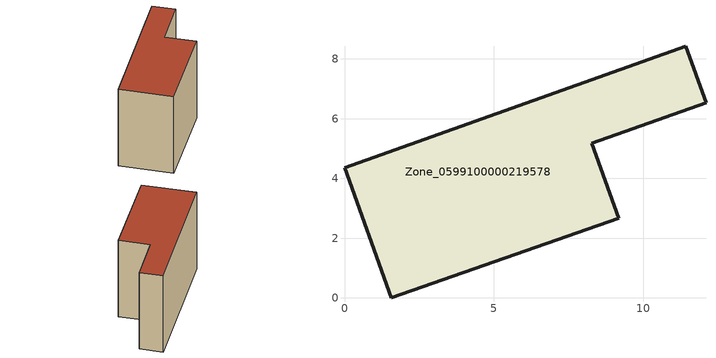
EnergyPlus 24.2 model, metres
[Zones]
Zone_0599100000219578
 floor ground (C_G): 0,4.36 11.42,8.43 12.1,6.54 8.28,5.17 9.18,2.66 1.56,0 z0.16
 wall outside (C_F): 1.56,0 9.18,2.66 8.28,5.17 12.1,6.54 11.42,8.43 0,4.36 1.56,0 z0.16:7.68
 roof outside (C_R): 11.42,8.43 0,4.36 1.56,0 9.18,2.66 8.28,5.17 12.1,6.54 z7.68
[BUILDING]
Pand.0599100000219578: North Axis=0; Terrain=City; Loads Convergence Tolerance Value=0.04; Temperature Convergence Tolerance Value=0.4; Solar Distribution=FullExterior; Maximum Number of Warmup Days=25; Minimum Number of Warmup Days=1
[Site:Location]
Rotterdam.The.Hague.AP_ZH_NLD Design_Conditions: Latitude=51.96; Longitude=4.45; Time Zone=1; Elevation=-4.5
[SITE:GROUNDTEMPERATURE:BUILDINGSURFACE]
18, 18, 18, 18, 18, 18, 18, 18, 18, 18, 18, 18
[MATERIAL] Thermal Absorptance=0.9; Solar Absorptance=0.7; Visible Absorptance=0.7
Name | Roughness | Thickness | Conductivity | Density | Specific Heat
G.TI.1946 | MediumSmooth | 0.15 | 1 | 540 | 1210
F.TI.1946 | Rough | 0.3 | 0.857143 | 1920 | 840
R.TI.1946 | MediumRough | 0.2 | 0.1 | 1500 | 1000
[CONSTRUCTION]
C_G: G.TI.1946
C_F: F.TI.1946
C_R: R.TI.1946
[ZONE]
Zone_0599100000219578: Type=1; Multiplier=1; Ceiling Height=Autocalculate; Volume=Autocalculate; Floor Area=autocalculate; Part of Total Floor Area=Yes
[ZONEINFILTRATION:DESIGNFLOWRATE]
Infil_Zone_0599100000219578: Zone or ZoneList or Space or SpaceList=Zone_0599100000219578; Schedule=AlwaysOn; Design Flow Rate Calculation Method=Flow/Area; Flow Rate per Floor Area=0.003; Constant Term Coefficient=1; Temperature Term Coefficient=0; Velocity Term Coefficient=0; Velocity Squared Term Coefficient=0
[HVACTEMPLATE:ZONE:IDEALLOADSAIRSYSTEM]
Zone_0599100000219578: Maximum Heating Supply Air Temperature=50; Minimum Cooling Supply Air Temperature=13; Maximum Heating Supply Air Humidity Ratio=0.0156; Minimum Cooling Supply Air Humidity Ratio=0.0077; Heating Limit=NoLimit; Cooling Limit=NoLimit; Dehumidification Control Type=ConstantSensibleHeatRatio; Cooling Sensible Heat Ratio=0.7; Dehumidification Setpoint=60; Humidification Control Type=None; Humidification Setpoint=30; Outdoor Air Method=None; Outdoor Air Flow Rate per Person=0.00944; Outdoor Air Flow Rate per Zone Floor Area=0; Outdoor Air Flow Rate per Zone=0; Demand Controlled Ventilation Type=None; Outdoor Air Economizer Type=NoEconomizer; Heat Recovery Type=None; Sensible Heat Recovery Effectiveness=0.7; Latent Heat Recovery Effectiveness=0.65
[ZONECONTROL:THERMOSTAT]
ThermostatControl_Zone_0599100000219578: Zone or ZoneList=Zone_0599100000219578; Control Type Schedule=DualSetpointControlType; Control 1=Thermostat_Zone_0599100000219578; Temperature Difference Between Cutout And Setpoint=0
[THERMOSTATSETPOINT:DUALSETPOINT]
Thermostat_Zone_0599100000219578: Heating Setpoint Temperature Schedule=HeatingSetpoint_Zone_0599100000219578; Cooling Setpoint Temperature Schedule=CoolingSetpoint_Zone_0599100000219578
[SCHEDULE:COMPACT]
HeatingSetpoint_Zone_0599100000219578: Through: 12/31, For: AllDays, Until: 24:00, 21
CoolingSetpoint_Zone_0599100000219578: Through: 12/31, For: AllDays, Until: 24:00, 24
DualSetpointControlType: Through: 12/31, For: AllDays, Until: 24:00, 4
AlwaysOn: Through: 12/31, For: AllDays, Until: 24:00, 1
